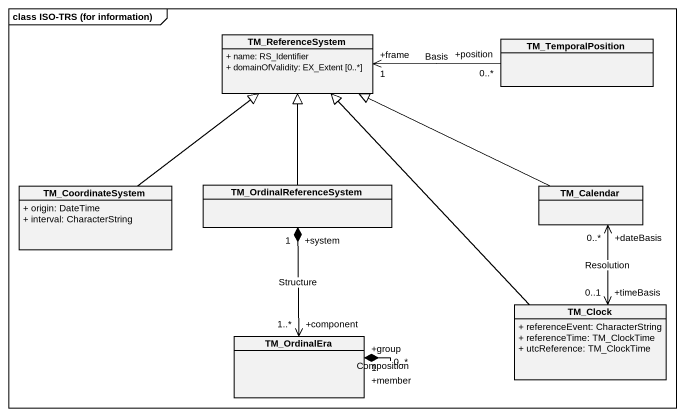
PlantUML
@startuml
mainframe class ISO-TRS (for information)
hide circle
hide empty members
skinparam classAttributeIconSize 0
class TM_ReferenceSystem {
  + name: RS_Identifier
  + domainOfValidity: EX_Extent [0..*]
}
class TM_TemporalPosition
class TM_CoordinateSystem {
  + origin: DateTime
  + interval: CharacterString
}
class TM_OrdinalReferenceSystem
class TM_Calendar
class TM_Clock {
  + referenceEvent: CharacterString
  + referenceTime: TM_ClockTime
  + utcReference: TM_ClockTime
}
class TM_OrdinalEra
TM_ReferenceSystem "+frame\n1" <-right- "+position\n0..*" TM_TemporalPosition : Basis
TM_CoordinateSystem -up-|> TM_ReferenceSystem
TM_OrdinalReferenceSystem -up-|> TM_ReferenceSystem
TM_Calendar -left-|> TM_ReferenceSystem
TM_Clock -up-|> TM_ReferenceSystem
TM_Clock "+timeBasis\n0..1" <-up-> "+dateBasis\n0..*" TM_Calendar : Resolution
TM_OrdinalEra "+component\n1..*" <-up-* "+system\n1" TM_OrdinalReferenceSystem : Structure
TM_OrdinalEra "+member\n0..*" --* "+group\n1" TM_OrdinalEra : Composition
@enduml
